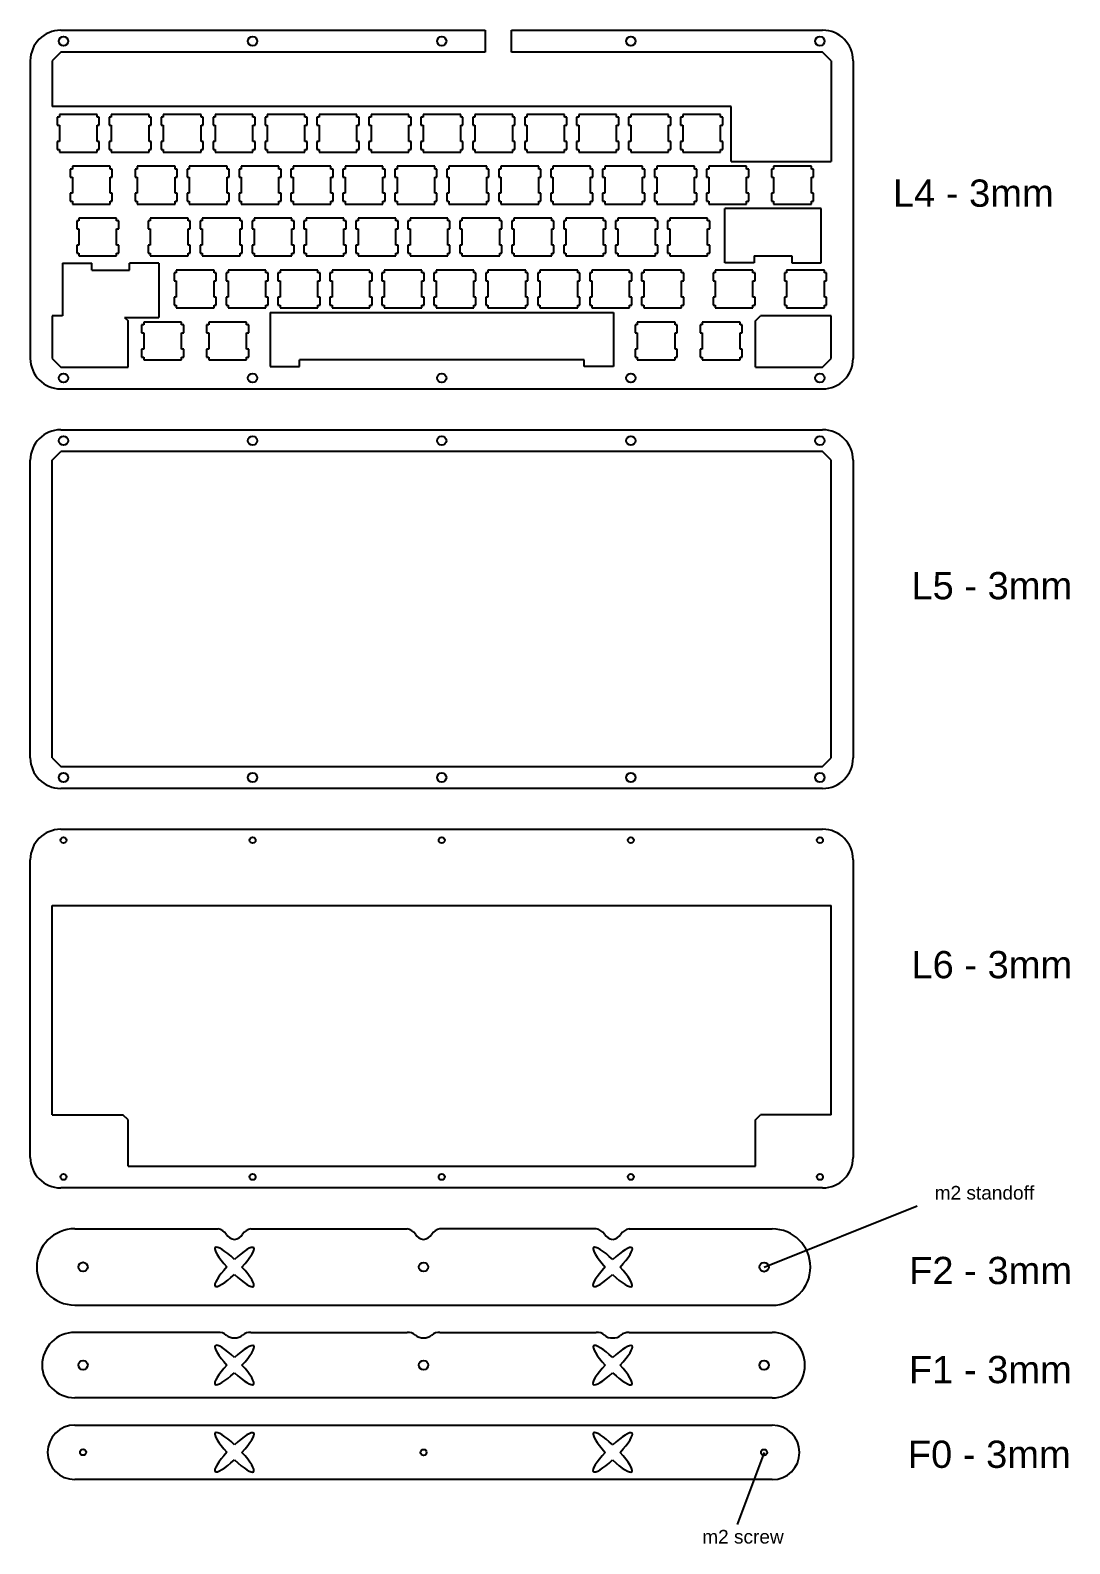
# Model space of a CAD drawing. Header units: millimetres. Extents: x -45 to 727, y -346 to 246.
# Drawn here: x 346 to 727, y -330 to 225 of the extents above; entities that cross this region are included whole.
import ezdxf

# ---------------------------------------------------------------- set-up
doc = ezdxf.new("R2010")
doc.units = ezdxf.units.MM
doc.header["$MEASUREMENT"] = 0

msp = doc.modelspace()

# ---------------------------------------------------------------- linework, layer by layer
at = {"linetype": 'Continuous'}
for p, q in [((357.03, 224.82), (512.68, 224.82)), ((512.68, 224.82), (512.68, 216.82)), ((522.29, 224.82), (636.43, 224.82)), ((522.29, 216.82), (522.29, 224.82)), ((357.03, 216.82), (353.85, 213.64)), ((512.68, 216.82), (357.03, 216.82)), ((636.43, 216.82), (522.29, 216.82)), ((639.6, 213.64), (636.43, 216.82)), ((345.85, 213.64), (345.85, 104.42)), ((639.6, 213.64), (639.6, 176.62)), ((647.6, 213.64), (647.6, 104.42)), ((602.92, 196.91), (353.85, 196.91)), ((602.92, 176.62), (602.92, 196.91)), ((602.92, 176.62), (639.6, 176.62)), ((635.94, 159.37), (600.54, 159.37)), ((600.54, 139.52), (600.54, 159.37)), ((635.94, 139.52), (635.94, 159.37)), ((357.66, 139.32), (357.66, 120.04)), ((357.66, 139.32), (368.43, 139.32)), ((368.43, 136.82), (368.43, 139.32)), ((393.05, 139.32), (382.28, 139.32)), ((382.28, 136.82), (382.28, 139.32)), ((393.05, 139.32), (393.05, 119.47)), ((611.32, 139.52), (600.54, 139.52)), ((611.32, 142.02), (611.32, 139.52)), ((625.17, 142.02), (625.17, 139.52)), ((625.17, 139.52), (635.94, 139.52)), ((368.43, 136.82), (382.28, 136.82)), ((357.66, 120.04), (353.85, 120.04)), ((380.43, 119.47), (381.7, 118.25)), ((380.43, 119.47), (393.05, 119.47)), ((381.7, 101.25), (381.7, 118.25)), ((391.38, 119.47), (391.38, 119.47)), ((433.85, 121.27), (433.85, 101.42)), ((433.85, 121.27), (559.75, 121.27)), ((559.75, 121.27), (559.75, 101.42)), ((611.75, 118.25), (613.6, 120.04)), ((611.75, 101.25), (611.75, 118.25)), ((639.6, 120.04), (613.6, 120.04)), ((353.85, 104.42), (357.03, 101.25)), ((433.85, 101.42), (444.63, 101.42)), ((444.63, 101.42), (444.63, 103.92)), ((548.97, 103.92), (444.63, 103.92)), ((548.97, 101.42), (548.97, 103.92)), ((559.75, 101.42), (548.97, 101.42)), ((636.43, 101.25), (639.6, 104.42)), ((357.03, 93.25), (636.43, 93.25)), ((357.03, 78.25), (636.43, 78.25)), ((345.85, -42.15), (345.85, 67.07)), ((353.85, 67.07), (357.03, 70.25)), ((353.85, -42.15), (353.85, 67.07)), ((636.43, 70.25), (357.03, 70.25)), ((639.6, 67.07), (636.43, 70.25)), ((639.6, -42.15), (639.6, 67.07)), ((647.6, 67.07), (647.6, -42.15)), ((353.85, -42.15), (357.03, -45.32)), ((636.43, -45.32), (639.6, -42.15)), ((357.03, -45.32), (636.43, -45.32)), ((636.43, -53.32), (357.03, -53.32)), ((357.03, -68.32), (636.43, -68.32)), ((345.85, -188.72), (345.85, -79.5)), ((647.6, -79.5), (647.6, -188.72)), ((353.85, -173.1), (353.85, -96.23)), ((353.85, -96.23), (639.6, -96.23)), ((639.6, -173.1), (639.6, -96.23)), ((353.85, -173.1), (379.85, -173.1)), ((381.7, -174.89), (379.85, -173.1)), ((381.7, -191.89), (381.7, -174.89)), ((611.75, -174.89), (613.6, -173.1)), ((611.75, -191.89), (611.75, -174.89)), ((639.6, -173.1), (613.6, -173.1)), ((381.7, -191.89), (611.75, -191.89)), ((636.43, -199.89), (357.03, -199.89)), ((614.95, -228.93), (671.08, -206.42)), ((362.2, -214.89), (414.72, -214.89)), ((426.73, -214.89), (484.07, -214.89)), ((553.42, -214.89), (496.07, -214.89)), ((565.42, -214.89), (617.95, -214.93)), ((362.2, -242.89), (617.95, -242.93)), ((414.72, -252.9), (362.2, -252.89)), ((426.73, -252.9), (484.07, -252.91)), ((496.07, -252.91), (553.42, -252.92)), ((565.42, -252.92), (617.95, -252.93)), ((617.95, -276.93), (362.2, -276.89)), ((362.2, -286.89), (617.95, -286.93)), ((614.95, -296.93), (605.09, -323.37)), ((617.95, -306.93), (362.2, -306.89))]:
    msp.add_line(p, q, dxfattribs=at)
for p, q in [((353.85, 213.64), (353.85, 196.91)), ((353.85, 120.04), (353.85, 104.42)), ((639.6, 104.42), (639.6, 120.04)), ((357.03, 101.25), (381.7, 101.25)), ((611.75, 101.25), (636.43, 101.25))]:
    msp.add_line(p, q)
at = {"color": 0}
for p, q in [((356.52, 192.97), (355.73, 192.97)), ((355.73, 192.97), (355.73, 190.02)), ((355.73, 190.02), (356.52, 190.02)), ((356.52, 193.97), (356.52, 192.97)), ((370.37, 193.97), (356.52, 193.97)), ((356.52, 190.02), (356.52, 184.07)), ((370.37, 192.97), (370.37, 193.97)), ((371.17, 192.97), (370.37, 192.97)), ((370.37, 184.07), (370.37, 190.02)), ((370.37, 190.02), (371.17, 190.02)), ((371.17, 190.02), (371.17, 192.97)), ((375.57, 192.97), (374.78, 192.97)), ((374.78, 192.97), (374.78, 190.02)), ((374.78, 190.02), (375.57, 190.02)), ((375.57, 193.97), (375.57, 192.97)), ((389.42, 193.97), (375.57, 193.97)), ((375.57, 190.02), (375.57, 184.07)), ((389.42, 192.97), (389.42, 193.97)), ((390.22, 192.97), (389.42, 192.97)), ((389.42, 184.07), (389.42, 190.02)), ((389.42, 190.02), (390.22, 190.02)), ((390.22, 190.02), (390.22, 192.97)), ((394.62, 192.97), (393.83, 192.97)), ((393.83, 192.97), (393.83, 190.02)), ((393.83, 190.02), (394.62, 190.02)), ((394.62, 193.97), (394.62, 192.97)), ((408.47, 193.97), (394.62, 193.97)), ((394.62, 190.02), (394.62, 184.07)), ((408.47, 192.97), (408.47, 193.97)), ((409.27, 192.97), (408.47, 192.97)), ((408.47, 184.07), (408.47, 190.02)), ((408.47, 190.02), (409.27, 190.02)), ((409.27, 190.02), (409.27, 192.97)), ((413.67, 192.97), (412.88, 192.97)), ((412.88, 192.97), (412.88, 190.02)), ((412.88, 190.02), (413.67, 190.02)), ((413.67, 193.97), (413.67, 192.97)), ((427.52, 193.97), (413.67, 193.97)), ((413.67, 190.02), (413.67, 184.07)), ((427.52, 192.97), (427.52, 193.97)), ((428.32, 192.97), (427.52, 192.97)), ((427.52, 184.07), (427.52, 190.02)), ((427.52, 190.02), (428.32, 190.02)), ((428.32, 190.02), (428.32, 192.97)), ((432.72, 192.97), (431.93, 192.97)), ((431.93, 192.97), (431.93, 190.02)), ((431.93, 190.02), (432.72, 190.02)), ((432.72, 193.97), (432.72, 192.97)), ((446.57, 193.97), (432.72, 193.97)), ((432.72, 190.02), (432.72, 184.07)), ((446.57, 192.97), (446.57, 193.97)), ((447.37, 192.97), (446.57, 192.97)), ((446.57, 184.07), (446.57, 190.02)), ((446.57, 190.02), (447.37, 190.02)), ((447.37, 190.02), (447.37, 192.97)), ((451.77, 192.97), (450.97, 192.97)), ((450.97, 192.97), (450.97, 190.02)), ((450.97, 190.02), (451.77, 190.02)), ((451.77, 193.97), (451.77, 192.97)), ((465.62, 193.97), (451.77, 193.97)), ((451.77, 190.02), (451.77, 184.07)), ((465.62, 192.97), (465.62, 193.97)), ((466.42, 192.97), (465.62, 192.97)), ((465.62, 184.07), (465.62, 190.02)), ((465.62, 190.02), (466.42, 190.02)), ((466.42, 190.02), (466.42, 192.97)), ((470.82, 192.97), (470.02, 192.97)), ((470.02, 192.97), (470.02, 190.02)), ((470.02, 190.02), (470.82, 190.02)), ((470.82, 193.97), (470.82, 192.97)), ((484.67, 193.97), (470.82, 193.97)), ((470.82, 190.02), (470.82, 184.07)), ((484.67, 192.97), (484.67, 193.97)), ((485.47, 192.97), (484.67, 192.97)), ((484.67, 184.07), (484.67, 190.02)), ((484.67, 190.02), (485.47, 190.02)), ((485.47, 190.02), (485.47, 192.97)), ((489.87, 192.97), (489.07, 192.97)), ((489.07, 192.97), (489.07, 190.02)), ((489.07, 190.02), (489.87, 190.02)), ((489.87, 193.97), (489.87, 192.97)), ((503.72, 193.97), (489.87, 193.97)), ((489.87, 190.02), (489.87, 184.07)), ((503.72, 192.97), (503.72, 193.97)), ((504.52, 192.97), (503.72, 192.97)), ((503.72, 184.07), (503.72, 190.02)), ((503.72, 190.02), (504.52, 190.02)), ((504.52, 190.02), (504.52, 192.97)), ((508.92, 192.97), (508.12, 192.97)), ((508.12, 192.97), (508.12, 190.02)), ((508.12, 190.02), (508.92, 190.02)), ((508.92, 193.97), (508.92, 192.97)), ((522.77, 193.97), (508.92, 193.97)), ((508.92, 190.02), (508.92, 184.07)), ((522.77, 192.97), (522.77, 193.97)), ((523.57, 192.97), (522.77, 192.97)), ((522.77, 184.07), (522.77, 190.02)), ((522.77, 190.02), (523.57, 190.02)), ((523.57, 190.02), (523.57, 192.97)), ((527.97, 192.97), (527.17, 192.97)), ((527.17, 192.97), (527.17, 190.02)), ((527.17, 190.02), (527.97, 190.02)), ((527.97, 193.97), (527.97, 192.97)), ((541.82, 193.97), (527.97, 193.97)), ((527.97, 190.02), (527.97, 184.07)), ((541.82, 192.97), (541.82, 193.97)), ((542.62, 192.97), (541.82, 192.97)), ((541.82, 184.07), (541.82, 190.02)), ((541.82, 190.02), (542.62, 190.02)), ((542.62, 190.02), (542.62, 192.97)), ((547.02, 192.97), (546.22, 192.97)), ((546.22, 192.97), (546.22, 190.02)), ((546.22, 190.02), (547.02, 190.02)), ((547.02, 193.97), (547.02, 192.97)), ((560.87, 193.97), (547.02, 193.97)), ((547.02, 190.02), (547.02, 184.07)), ((560.87, 192.97), (560.87, 193.97)), ((561.67, 192.97), (560.87, 192.97)), ((560.87, 184.07), (560.87, 190.02)), ((560.87, 190.02), (561.67, 190.02)), ((561.67, 190.02), (561.67, 192.97)), ((566.07, 192.97), (565.27, 192.97)), ((565.27, 192.97), (565.27, 190.02)), ((565.27, 190.02), (566.07, 190.02)), ((566.07, 193.97), (566.07, 192.97)), ((579.92, 193.97), (566.07, 193.97)), ((566.07, 190.02), (566.07, 184.07)), ((579.92, 192.97), (579.92, 193.97)), ((580.72, 192.97), (579.92, 192.97)), ((579.92, 184.07), (579.92, 190.02)), ((579.92, 190.02), (580.72, 190.02)), ((580.72, 190.02), (580.72, 192.97)), ((585.12, 192.97), (584.32, 192.97)), ((584.32, 192.97), (584.32, 190.02)), ((584.32, 190.02), (585.12, 190.02)), ((585.12, 193.97), (585.12, 192.97)), ((598.97, 193.97), (585.12, 193.97)), ((585.12, 190.02), (585.12, 184.07)), ((598.97, 192.97), (598.97, 193.97)), ((599.77, 192.97), (598.97, 192.97)), ((598.97, 184.07), (598.97, 190.02)), ((598.97, 190.02), (599.77, 190.02)), ((599.77, 190.02), (599.77, 192.97)), ((356.52, 184.07), (355.73, 184.07)), ((355.73, 184.07), (355.73, 181.12)), ((371.17, 184.07), (370.37, 184.07)), ((371.17, 181.12), (371.17, 184.07)), ((375.57, 184.07), (374.78, 184.07)), ((374.78, 184.07), (374.78, 181.12)), ((390.22, 184.07), (389.42, 184.07)), ((390.22, 181.12), (390.22, 184.07)), ((394.62, 184.07), (393.83, 184.07)), ((393.83, 184.07), (393.83, 181.12)), ((409.27, 184.07), (408.47, 184.07)), ((409.27, 181.12), (409.27, 184.07)), ((413.67, 184.07), (412.88, 184.07)), ((412.88, 184.07), (412.88, 181.12)), ((428.32, 184.07), (427.52, 184.07)), ((428.32, 181.12), (428.32, 184.07)), ((432.72, 184.07), (431.93, 184.07)), ((431.93, 184.07), (431.93, 181.12)), ((447.37, 184.07), (446.57, 184.07)), ((447.37, 181.12), (447.37, 184.07)), ((451.77, 184.07), (450.97, 184.07)), ((450.97, 184.07), (450.97, 181.12)), ((466.42, 184.07), (465.62, 184.07)), ((466.42, 181.12), (466.42, 184.07)), ((470.82, 184.07), (470.02, 184.07)), ((470.02, 184.07), (470.02, 181.12)), ((485.47, 184.07), (484.67, 184.07)), ((485.47, 181.12), (485.47, 184.07)), ((489.87, 184.07), (489.07, 184.07)), ((489.07, 184.07), (489.07, 181.12)), ((504.52, 184.07), (503.72, 184.07)), ((504.52, 181.12), (504.52, 184.07)), ((508.92, 184.07), (508.12, 184.07)), ((508.12, 184.07), (508.12, 181.12)), ((523.57, 184.07), (522.77, 184.07)), ((523.57, 181.12), (523.57, 184.07)), ((527.97, 184.07), (527.17, 184.07)), ((527.17, 184.07), (527.17, 181.12)), ((542.62, 184.07), (541.82, 184.07)), ((542.62, 181.12), (542.62, 184.07)), ((547.02, 184.07), (546.22, 184.07)), ((546.22, 184.07), (546.22, 181.12)), ((561.67, 184.07), (560.87, 184.07)), ((561.67, 181.12), (561.67, 184.07)), ((566.07, 184.07), (565.27, 184.07)), ((565.27, 184.07), (565.27, 181.12)), ((580.72, 184.07), (579.92, 184.07)), ((580.72, 181.12), (580.72, 184.07)), ((585.12, 184.07), (584.32, 184.07)), ((584.32, 184.07), (584.32, 181.12)), ((599.77, 184.07), (598.97, 184.07)), ((599.77, 181.12), (599.77, 184.07)), ((355.73, 181.12), (356.52, 181.12)), ((356.52, 181.12), (356.52, 180.12)), ((356.52, 180.12), (370.37, 180.12)), ((370.37, 180.12), (370.37, 181.12)), ((370.37, 181.12), (371.17, 181.12)), ((374.78, 181.12), (375.57, 181.12)), ((375.57, 181.12), (375.57, 180.12)), ((375.57, 180.12), (389.42, 180.12)), ((389.42, 180.12), (389.42, 181.12)), ((389.42, 181.12), (390.22, 181.12)), ((393.83, 181.12), (394.62, 181.12)), ((394.62, 181.12), (394.62, 180.12)), ((394.62, 180.12), (408.47, 180.12)), ((408.47, 180.12), (408.47, 181.12)), ((408.47, 181.12), (409.27, 181.12)), ((412.88, 181.12), (413.67, 181.12)), ((413.67, 181.12), (413.67, 180.12)), ((413.67, 180.12), (427.52, 180.12)), ((427.52, 180.12), (427.52, 181.12)), ((427.52, 181.12), (428.32, 181.12)), ((431.93, 181.12), (432.72, 181.12)), ((432.72, 181.12), (432.72, 180.12)), ((432.72, 180.12), (446.57, 180.12)), ((446.57, 180.12), (446.57, 181.12)), ((446.57, 181.12), (447.37, 181.12)), ((450.97, 181.12), (451.77, 181.12)), ((451.77, 181.12), (451.77, 180.12)), ((451.77, 180.12), (465.62, 180.12)), ((465.62, 180.12), (465.62, 181.12)), ((465.62, 181.12), (466.42, 181.12)), ((470.02, 181.12), (470.82, 181.12)), ((470.82, 181.12), (470.82, 180.12)), ((470.82, 180.12), (484.67, 180.12)), ((484.67, 180.12), (484.67, 181.12)), ((484.67, 181.12), (485.47, 181.12)), ((489.07, 181.12), (489.87, 181.12)), ((489.87, 181.12), (489.87, 180.12)), ((489.87, 180.12), (503.72, 180.12)), ((503.72, 180.12), (503.72, 181.12)), ((503.72, 181.12), (504.52, 181.12)), ((508.12, 181.12), (508.92, 181.12)), ((508.92, 181.12), (508.92, 180.12)), ((508.92, 180.12), (522.77, 180.12)), ((522.77, 180.12), (522.77, 181.12)), ((522.77, 181.12), (523.57, 181.12)), ((527.17, 181.12), (527.97, 181.12)), ((527.97, 181.12), (527.97, 180.12)), ((527.97, 180.12), (541.82, 180.12)), ((541.82, 180.12), (541.82, 181.12)), ((541.82, 181.12), (542.62, 181.12)), ((546.22, 181.12), (547.02, 181.12)), ((547.02, 181.12), (547.02, 180.12)), ((547.02, 180.12), (560.87, 180.12)), ((560.87, 180.12), (560.87, 181.12)), ((560.87, 181.12), (561.67, 181.12)), ((565.27, 181.12), (566.07, 181.12)), ((566.07, 181.12), (566.07, 180.12)), ((566.07, 180.12), (579.92, 180.12)), ((579.92, 180.12), (579.92, 181.12)), ((579.92, 181.12), (580.72, 181.12)), ((584.32, 181.12), (585.12, 181.12)), ((585.12, 181.12), (585.12, 180.12)), ((585.12, 180.12), (598.97, 180.12)), ((598.97, 180.12), (598.97, 181.12)), ((598.97, 181.12), (599.77, 181.12)), ((361.29, 173.92), (360.49, 173.92)), ((360.49, 173.92), (360.49, 170.97)), ((361.29, 174.92), (361.29, 173.92)), ((375.14, 174.92), (361.29, 174.92)), ((375.14, 173.92), (375.14, 174.92)), ((375.94, 173.92), (375.14, 173.92)), ((375.94, 170.97), (375.94, 173.92)), ((385.1, 173.92), (384.3, 173.92)), ((384.3, 173.92), (384.3, 170.97)), ((385.1, 174.92), (385.1, 173.92)), ((398.95, 174.92), (385.1, 174.92)), ((398.95, 173.92), (398.95, 174.92)), ((399.75, 173.92), (398.95, 173.92)), ((399.75, 170.97), (399.75, 173.92)), ((404.15, 173.92), (403.35, 173.92)), ((403.35, 173.92), (403.35, 170.97)), ((404.15, 174.92), (404.15, 173.92)), ((418, 174.92), (404.15, 174.92)), ((418, 173.92), (418, 174.92)), ((418.8, 173.92), (418, 173.92)), ((418.8, 170.97), (418.8, 173.92)), ((423.2, 173.92), (422.4, 173.92)), ((422.4, 173.92), (422.4, 170.97)), ((423.2, 174.92), (423.2, 173.92)), ((437.05, 174.92), (423.2, 174.92)), ((437.05, 173.92), (437.05, 174.92)), ((437.85, 173.92), (437.05, 173.92)), ((437.85, 170.97), (437.85, 173.92)), ((442.25, 173.92), (441.45, 173.92)), ((441.45, 173.92), (441.45, 170.97)), ((442.25, 174.92), (442.25, 173.92)), ((456.1, 174.92), (442.25, 174.92)), ((456.1, 173.92), (456.1, 174.92)), ((456.9, 173.92), (456.1, 173.92)), ((456.9, 170.97), (456.9, 173.92)), ((461.3, 173.92), (460.5, 173.92)), ((460.5, 173.92), (460.5, 170.97)), ((461.3, 174.92), (461.3, 173.92)), ((475.15, 174.92), (461.3, 174.92)), ((475.15, 173.92), (475.15, 174.92)), ((475.95, 173.92), (475.15, 173.92)), ((475.95, 170.97), (475.95, 173.92)), ((480.35, 173.92), (479.55, 173.92)), ((479.55, 173.92), (479.55, 170.97)), ((480.35, 174.92), (480.35, 173.92)), ((494.2, 174.92), (480.35, 174.92)), ((494.2, 173.92), (494.2, 174.92)), ((495, 173.92), (494.2, 173.92)), ((495, 170.97), (495, 173.92)), ((499.4, 173.92), (498.6, 173.92)), ((498.6, 173.92), (498.6, 170.97)), ((499.4, 174.92), (499.4, 173.92)), ((513.25, 174.92), (499.4, 174.92)), ((513.25, 173.92), (513.25, 174.92)), ((514.05, 173.92), (513.25, 173.92)), ((514.05, 170.97), (514.05, 173.92)), ((518.45, 173.92), (517.65, 173.92)), ((517.65, 173.92), (517.65, 170.97)), ((518.45, 174.92), (518.45, 173.92)), ((532.3, 174.92), (518.45, 174.92)), ((532.3, 173.92), (532.3, 174.92)), ((533.1, 173.92), (532.3, 173.92)), ((533.1, 170.97), (533.1, 173.92)), ((537.5, 173.92), (536.7, 173.92)), ((536.7, 173.92), (536.7, 170.97)), ((537.5, 174.92), (537.5, 173.92)), ((551.35, 174.92), (537.5, 174.92)), ((551.35, 173.92), (551.35, 174.92)), ((552.15, 173.92), (551.35, 173.92)), ((552.15, 170.97), (552.15, 173.92)), ((556.55, 173.92), (555.75, 173.92)), ((555.75, 173.92), (555.75, 170.97)), ((556.55, 174.92), (556.55, 173.92)), ((570.4, 174.92), (556.55, 174.92)), ((570.4, 173.92), (570.4, 174.92)), ((571.2, 173.92), (570.4, 173.92)), ((571.2, 170.97), (571.2, 173.92)), ((575.6, 173.92), (574.8, 173.92)), ((574.8, 173.92), (574.8, 170.97)), ((575.6, 174.92), (575.6, 173.92)), ((589.45, 174.92), (575.6, 174.92)), ((589.45, 173.92), (589.45, 174.92)), ((590.25, 173.92), (589.45, 173.92)), ((590.25, 170.97), (590.25, 173.92)), ((594.65, 173.92), (593.85, 173.92)), ((593.85, 173.92), (593.85, 170.97)), ((594.65, 174.92), (594.65, 173.92)), ((608.5, 174.92), (594.65, 174.92)), ((608.5, 173.92), (608.5, 174.92)), ((609.3, 173.92), (608.5, 173.92)), ((609.3, 170.97), (609.3, 173.92)), ((618.46, 173.92), (617.66, 173.92)), ((617.66, 173.92), (617.66, 170.97)), ((618.46, 174.92), (618.46, 173.92)), ((632.31, 174.92), (618.46, 174.92)), ((632.31, 173.92), (632.31, 174.92)), ((633.11, 173.92), (632.31, 173.92)), ((633.11, 170.97), (633.11, 173.92)), ((360.49, 170.97), (361.29, 170.97)), ((361.29, 170.97), (361.29, 165.02)), ((375.14, 165.02), (375.14, 170.97)), ((375.14, 170.97), (375.94, 170.97)), ((384.3, 170.97), (385.1, 170.97)), ((385.1, 170.97), (385.1, 165.02)), ((398.95, 165.02), (398.95, 170.97)), ((398.95, 170.97), (399.75, 170.97)), ((403.35, 170.97), (404.15, 170.97)), ((404.15, 170.97), (404.15, 165.02)), ((418, 165.02), (418, 170.97)), ((418, 170.97), (418.8, 170.97)), ((422.4, 170.97), (423.2, 170.97)), ((423.2, 170.97), (423.2, 165.02)), ((437.05, 165.02), (437.05, 170.97)), ((437.05, 170.97), (437.85, 170.97)), ((441.45, 170.97), (442.25, 170.97)), ((442.25, 170.97), (442.25, 165.02)), ((456.1, 165.02), (456.1, 170.97)), ((456.1, 170.97), (456.9, 170.97)), ((460.5, 170.97), (461.3, 170.97)), ((461.3, 170.97), (461.3, 165.02)), ((475.15, 165.02), (475.15, 170.97)), ((475.15, 170.97), (475.95, 170.97)), ((479.55, 170.97), (480.35, 170.97)), ((480.35, 170.97), (480.35, 165.02)), ((494.2, 165.02), (494.2, 170.97)), ((494.2, 170.97), (495, 170.97)), ((498.6, 170.97), (499.4, 170.97)), ((499.4, 170.97), (499.4, 165.02)), ((513.25, 165.02), (513.25, 170.97)), ((513.25, 170.97), (514.05, 170.97)), ((517.65, 170.97), (518.45, 170.97)), ((518.45, 170.97), (518.45, 165.02)), ((532.3, 165.02), (532.3, 170.97)), ((532.3, 170.97), (533.1, 170.97)), ((536.7, 170.97), (537.5, 170.97)), ((537.5, 170.97), (537.5, 165.02)), ((551.35, 165.02), (551.35, 170.97)), ((551.35, 170.97), (552.15, 170.97)), ((555.75, 170.97), (556.55, 170.97)), ((556.55, 170.97), (556.55, 165.02)), ((570.4, 165.02), (570.4, 170.97)), ((570.4, 170.97), (571.2, 170.97)), ((574.8, 170.97), (575.6, 170.97)), ((575.6, 170.97), (575.6, 165.02)), ((589.45, 165.02), (589.45, 170.97)), ((589.45, 170.97), (590.25, 170.97)), ((593.85, 170.97), (594.65, 170.97)), ((594.65, 170.97), (594.65, 165.02)), ((608.5, 165.02), (608.5, 170.97)), ((608.5, 170.97), (609.3, 170.97)), ((617.66, 170.97), (618.46, 170.97)), ((618.46, 170.97), (618.46, 165.02)), ((632.31, 165.02), (632.31, 170.97)), ((632.31, 170.97), (633.11, 170.97)), ((361.29, 165.02), (360.49, 165.02)), ((360.49, 165.02), (360.49, 162.07)), ((360.49, 162.07), (361.29, 162.07)), ((361.29, 162.07), (361.29, 161.07)), ((361.29, 161.07), (375.14, 161.07)), ((375.94, 165.02), (375.14, 165.02)), ((375.14, 161.07), (375.14, 162.07)), ((375.14, 162.07), (375.94, 162.07)), ((375.94, 162.07), (375.94, 165.02)), ((385.1, 165.02), (384.3, 165.02)), ((384.3, 165.02), (384.3, 162.07)), ((384.3, 162.07), (385.1, 162.07)), ((385.1, 162.07), (385.1, 161.07)), ((385.1, 161.07), (398.95, 161.07)), ((399.75, 165.02), (398.95, 165.02)), ((398.95, 161.07), (398.95, 162.07)), ((398.95, 162.07), (399.75, 162.07)), ((399.75, 162.07), (399.75, 165.02)), ((404.15, 165.02), (403.35, 165.02)), ((403.35, 165.02), (403.35, 162.07)), ((403.35, 162.07), (404.15, 162.07)), ((404.15, 162.07), (404.15, 161.07)), ((404.15, 161.07), (418, 161.07)), ((418.8, 165.02), (418, 165.02)), ((418, 161.07), (418, 162.07)), ((418, 162.07), (418.8, 162.07)), ((418.8, 162.07), (418.8, 165.02)), ((423.2, 165.02), (422.4, 165.02)), ((422.4, 165.02), (422.4, 162.07)), ((422.4, 162.07), (423.2, 162.07)), ((423.2, 162.07), (423.2, 161.07)), ((423.2, 161.07), (437.05, 161.07)), ((437.85, 165.02), (437.05, 165.02)), ((437.05, 161.07), (437.05, 162.07)), ((437.05, 162.07), (437.85, 162.07)), ((437.85, 162.07), (437.85, 165.02)), ((442.25, 165.02), (441.45, 165.02)), ((441.45, 165.02), (441.45, 162.07)), ((441.45, 162.07), (442.25, 162.07)), ((442.25, 162.07), (442.25, 161.07)), ((442.25, 161.07), (456.1, 161.07)), ((456.9, 165.02), (456.1, 165.02)), ((456.1, 161.07), (456.1, 162.07)), ((456.1, 162.07), (456.9, 162.07)), ((456.9, 162.07), (456.9, 165.02)), ((461.3, 165.02), (460.5, 165.02)), ((460.5, 165.02), (460.5, 162.07)), ((460.5, 162.07), (461.3, 162.07)), ((461.3, 162.07), (461.3, 161.07)), ((461.3, 161.07), (475.15, 161.07)), ((475.95, 165.02), (475.15, 165.02)), ((475.15, 161.07), (475.15, 162.07)), ((475.15, 162.07), (475.95, 162.07)), ((475.95, 162.07), (475.95, 165.02)), ((480.35, 165.02), (479.55, 165.02)), ((479.55, 165.02), (479.55, 162.07)), ((479.55, 162.07), (480.35, 162.07)), ((480.35, 162.07), (480.35, 161.07)), ((480.35, 161.07), (494.2, 161.07)), ((495, 165.02), (494.2, 165.02)), ((494.2, 161.07), (494.2, 162.07)), ((494.2, 162.07), (495, 162.07)), ((495, 162.07), (495, 165.02)), ((499.4, 165.02), (498.6, 165.02)), ((498.6, 165.02), (498.6, 162.07)), ((498.6, 162.07), (499.4, 162.07)), ((499.4, 162.07), (499.4, 161.07)), ((499.4, 161.07), (513.25, 161.07)), ((514.05, 165.02), (513.25, 165.02)), ((513.25, 161.07), (513.25, 162.07)), ((513.25, 162.07), (514.05, 162.07)), ((514.05, 162.07), (514.05, 165.02)), ((518.45, 165.02), (517.65, 165.02)), ((517.65, 165.02), (517.65, 162.07)), ((517.65, 162.07), (518.45, 162.07)), ((518.45, 162.07), (518.45, 161.07)), ((518.45, 161.07), (532.3, 161.07)), ((533.1, 165.02), (532.3, 165.02)), ((532.3, 161.07), (532.3, 162.07)), ((532.3, 162.07), (533.1, 162.07)), ((533.1, 162.07), (533.1, 165.02)), ((537.5, 165.02), (536.7, 165.02)), ((536.7, 165.02), (536.7, 162.07)), ((536.7, 162.07), (537.5, 162.07)), ((537.5, 162.07), (537.5, 161.07)), ((537.5, 161.07), (551.35, 161.07)), ((552.15, 165.02), (551.35, 165.02)), ((551.35, 161.07), (551.35, 162.07)), ((551.35, 162.07), (552.15, 162.07)), ((552.15, 162.07), (552.15, 165.02)), ((556.55, 165.02), (555.75, 165.02)), ((555.75, 165.02), (555.75, 162.07)), ((555.75, 162.07), (556.55, 162.07)), ((556.55, 162.07), (556.55, 161.07)), ((556.55, 161.07), (570.4, 161.07)), ((571.2, 165.02), (570.4, 165.02)), ((570.4, 161.07), (570.4, 162.07)), ((570.4, 162.07), (571.2, 162.07)), ((571.2, 162.07), (571.2, 165.02)), ((575.6, 165.02), (574.8, 165.02)), ((574.8, 165.02), (574.8, 162.07)), ((574.8, 162.07), (575.6, 162.07)), ((575.6, 162.07), (575.6, 161.07)), ((575.6, 161.07), (589.45, 161.07)), ((590.25, 165.02), (589.45, 165.02)), ((589.45, 161.07), (589.45, 162.07)), ((589.45, 162.07), (590.25, 162.07)), ((590.25, 162.07), (590.25, 165.02)), ((594.65, 165.02), (593.85, 165.02)), ((593.85, 165.02), (593.85, 162.07)), ((593.85, 162.07), (594.65, 162.07)), ((594.65, 162.07), (594.65, 161.07)), ((594.65, 161.07), (608.5, 161.07)), ((609.3, 165.02), (608.5, 165.02)), ((608.5, 161.07), (608.5, 162.07)), ((608.5, 162.07), (609.3, 162.07)), ((609.3, 162.07), (609.3, 165.02)), ((618.46, 165.02), (617.66, 165.02)), ((617.66, 165.02), (617.66, 162.07)), ((617.66, 162.07), (618.46, 162.07)), ((618.46, 162.07), (618.46, 161.07)), ((618.46, 161.07), (632.31, 161.07)), ((633.11, 165.02), (632.31, 165.02)), ((632.31, 161.07), (632.31, 162.07)), ((632.31, 162.07), (633.11, 162.07)), ((633.11, 162.07), (633.11, 165.02)), ((363.67, 155.87), (363.67, 154.87)), ((377.52, 155.87), (363.67, 155.87)), ((377.52, 154.87), (377.52, 155.87)), ((389.86, 155.87), (389.86, 154.87)), ((403.71, 155.87), (389.86, 155.87)), ((403.71, 154.87), (403.71, 155.87)), ((408.91, 155.87), (408.91, 154.87)), ((422.76, 155.87), (408.91, 155.87)), ((422.76, 154.87), (422.76, 155.87)), ((427.96, 155.87), (427.96, 154.87)), ((441.81, 155.87), (427.96, 155.87)), ((441.81, 154.87), (441.81, 155.87)), ((447.01, 155.87), (447.01, 154.87)), ((460.86, 155.87), (447.01, 155.87)), ((460.86, 154.87), (460.86, 155.87)), ((466.06, 155.87), (466.06, 154.87)), ((479.91, 155.87), (466.06, 155.87)), ((479.91, 154.87), (479.91, 155.87)), ((485.11, 155.87), (485.11, 154.87)), ((498.96, 155.87), (485.11, 155.87)), ((498.96, 154.87), (498.96, 155.87)), ((504.16, 155.87), (504.16, 154.87)), ((518.01, 155.87), (504.16, 155.87)), ((518.01, 154.87), (518.01, 155.87)), ((523.21, 155.87), (523.21, 154.87)), ((537.06, 155.87), (523.21, 155.87)), ((537.06, 154.87), (537.06, 155.87)), ((542.26, 155.87), (542.26, 154.87)), ((556.11, 155.87), (542.26, 155.87)), ((556.11, 154.87), (556.11, 155.87)), ((561.31, 155.87), (561.31, 154.87)), ((575.16, 155.87), (561.31, 155.87)), ((575.16, 154.87), (575.16, 155.87)), ((580.36, 155.87), (580.36, 154.87)), ((594.21, 155.87), (580.36, 155.87)), ((594.21, 154.87), (594.21, 155.87)), ((363.67, 154.87), (362.87, 154.87)), ((362.87, 154.87), (362.87, 151.92)), ((362.87, 151.92), (363.67, 151.92)), ((363.67, 151.92), (363.67, 145.97)), ((378.32, 154.87), (377.52, 154.87)), ((377.52, 145.97), (377.52, 151.92)), ((377.52, 151.92), (378.32, 151.92)), ((378.32, 151.92), (378.32, 154.87)), ((389.86, 154.87), (389.06, 154.87)), ((389.06, 154.87), (389.06, 151.92)), ((389.06, 151.92), (389.86, 151.92)), ((389.86, 151.92), (389.86, 145.97)), ((404.51, 154.87), (403.71, 154.87)), ((403.71, 145.97), (403.71, 151.92)), ((403.71, 151.92), (404.51, 151.92)), ((404.51, 151.92), (404.51, 154.87)), ((408.91, 154.87), (408.11, 154.87)), ((408.11, 154.87), (408.11, 151.92)), ((408.11, 151.92), (408.91, 151.92)), ((408.91, 151.92), (408.91, 145.97)), ((423.56, 154.87), (422.76, 154.87)), ((422.76, 145.97), (422.76, 151.92)), ((422.76, 151.92), (423.56, 151.92)), ((423.56, 151.92), (423.56, 154.87)), ((427.96, 154.87), (427.16, 154.87)), ((427.16, 154.87), (427.16, 151.92)), ((427.16, 151.92), (427.96, 151.92)), ((427.96, 151.92), (427.96, 145.97)), ((442.61, 154.87), (441.81, 154.87)), ((441.81, 145.97), (441.81, 151.92)), ((441.81, 151.92), (442.61, 151.92)), ((442.61, 151.92), (442.61, 154.87)), ((447.01, 154.87), (446.21, 154.87)), ((446.21, 154.87), (446.21, 151.92)), ((446.21, 151.92), (447.01, 151.92)), ((447.01, 151.92), (447.01, 145.97)), ((461.66, 154.87), (460.86, 154.87)), ((460.86, 145.97), (460.86, 151.92)), ((460.86, 151.92), (461.66, 151.92)), ((461.66, 151.92), (461.66, 154.87)), ((466.06, 154.87), (465.26, 154.87)), ((465.26, 154.87), (465.26, 151.92)), ((465.26, 151.92), (466.06, 151.92)), ((466.06, 151.92), (466.06, 145.97)), ((480.71, 154.87), (479.91, 154.87)), ((479.91, 145.97), (479.91, 151.92)), ((479.91, 151.92), (480.71, 151.92)), ((480.71, 151.92), (480.71, 154.87)), ((485.11, 154.87), (484.31, 154.87)), ((484.31, 154.87), (484.31, 151.92)), ((484.31, 151.92), (485.11, 151.92)), ((485.11, 151.92), (485.11, 145.97)), ((499.76, 154.87), (498.96, 154.87)), ((498.96, 145.97), (498.96, 151.92)), ((498.96, 151.92), (499.76, 151.92)), ((499.76, 151.92), (499.76, 154.87)), ((504.16, 154.87), (503.36, 154.87)), ((503.36, 154.87), (503.36, 151.92)), ((503.36, 151.92), (504.16, 151.92)), ((504.16, 151.92), (504.16, 145.97)), ((518.81, 154.87), (518.01, 154.87)), ((518.01, 145.97), (518.01, 151.92)), ((518.01, 151.92), (518.81, 151.92)), ((518.81, 151.92), (518.81, 154.87)), ((523.21, 154.87), (522.41, 154.87)), ((522.41, 154.87), (522.41, 151.92)), ((522.41, 151.92), (523.21, 151.92)), ((523.21, 151.92), (523.21, 145.97)), ((537.86, 154.87), (537.06, 154.87)), ((537.06, 145.97), (537.06, 151.92)), ((537.06, 151.92), (537.86, 151.92)), ((537.86, 151.92), (537.86, 154.87)), ((542.26, 154.87), (541.46, 154.87)), ((541.46, 154.87), (541.46, 151.92)), ((541.46, 151.92), (542.26, 151.92)), ((542.26, 151.92), (542.26, 145.97)), ((556.91, 154.87), (556.11, 154.87)), ((556.11, 145.97), (556.11, 151.92)), ((556.11, 151.92), (556.91, 151.92)), ((556.91, 151.92), (556.91, 154.87)), ((561.31, 154.87), (560.51, 154.87)), ((560.51, 154.87), (560.51, 151.92)), ((560.51, 151.92), (561.31, 151.92)), ((561.31, 151.92), (561.31, 145.97)), ((575.96, 154.87), (575.16, 154.87)), ((575.16, 145.97), (575.16, 151.92)), ((575.16, 151.92), (575.96, 151.92)), ((575.96, 151.92), (575.96, 154.87)), ((580.36, 154.87), (579.56, 154.87)), ((579.56, 154.87), (579.56, 151.92)), ((579.56, 151.92), (580.36, 151.92)), ((580.36, 151.92), (580.36, 145.97)), ((595.01, 154.87), (594.21, 154.87)), ((594.21, 145.97), (594.21, 151.92)), ((594.21, 151.92), (595.01, 151.92)), ((595.01, 151.92), (595.01, 154.87)), ((363.67, 145.97), (362.87, 145.97)), ((362.87, 145.97), (362.87, 143.02)), ((378.32, 145.97), (377.52, 145.97)), ((378.32, 143.02), (378.32, 145.97)), ((389.86, 145.97), (389.06, 145.97)), ((389.06, 145.97), (389.06, 143.02)), ((404.51, 145.97), (403.71, 145.97)), ((404.51, 143.02), (404.51, 145.97)), ((408.91, 145.97), (408.11, 145.97)), ((408.11, 145.97), (408.11, 143.02)), ((423.56, 145.97), (422.76, 145.97)), ((423.56, 143.02), (423.56, 145.97)), ((427.96, 145.97), (427.16, 145.97)), ((427.16, 145.97), (427.16, 143.02)), ((442.61, 145.97), (441.81, 145.97)), ((442.61, 143.02), (442.61, 145.97)), ((447.01, 145.97), (446.21, 145.97)), ((446.21, 145.97), (446.21, 143.02)), ((461.66, 145.97), (460.86, 145.97)), ((461.66, 143.02), (461.66, 145.97)), ((466.06, 145.97), (465.26, 145.97)), ((465.26, 145.97), (465.26, 143.02)), ((480.71, 145.97), (479.91, 145.97)), ((480.71, 143.02), (480.71, 145.97)), ((485.11, 145.97), (484.31, 145.97)), ((484.31, 145.97), (484.31, 143.02)), ((499.76, 145.97), (498.96, 145.97)), ((499.76, 143.02), (499.76, 145.97)), ((504.16, 145.97), (503.36, 145.97)), ((503.36, 145.97), (503.36, 143.02)), ((518.81, 145.97), (518.01, 145.97)), ((518.81, 143.02), (518.81, 145.97)), ((523.21, 145.97), (522.41, 145.97)), ((522.41, 145.97), (522.41, 143.02)), ((537.86, 145.97), (537.06, 145.97)), ((537.86, 143.02), (537.86, 145.97)), ((542.26, 145.97), (541.46, 145.97)), ((541.46, 145.97), (541.46, 143.02)), ((556.91, 145.97), (556.11, 145.97)), ((556.91, 143.02), (556.91, 145.97)), ((561.31, 145.97), (560.51, 145.97)), ((560.51, 145.97), (560.51, 143.02)), ((575.96, 145.97), (575.16, 145.97)), ((575.96, 143.02), (575.96, 145.97)), ((580.36, 145.97), (579.56, 145.97)), ((579.56, 145.97), (579.56, 143.02)), ((595.01, 145.97), (594.21, 145.97)), ((595.01, 143.02), (595.01, 145.97)), ((362.87, 143.02), (363.67, 143.02)), ((363.67, 143.02), (363.67, 142.02)), ((363.67, 142.02), (377.52, 142.02)), ((377.52, 142.02), (377.52, 143.02)), ((377.52, 143.02), (378.32, 143.02)), ((389.06, 143.02), (389.86, 143.02)), ((389.86, 143.02), (389.86, 142.02)), ((389.86, 142.02), (403.71, 142.02)), ((403.71, 142.02), (403.71, 143.02)), ((403.71, 143.02), (404.51, 143.02)), ((408.11, 143.02), (408.91, 143.02)), ((408.91, 143.02), (408.91, 142.02)), ((408.91, 142.02), (422.76, 142.02)), ((422.76, 142.02), (422.76, 143.02)), ((422.76, 143.02), (423.56, 143.02)), ((427.16, 143.02), (427.96, 143.02)), ((427.96, 143.02), (427.96, 142.02)), ((427.96, 142.02), (441.81, 142.02)), ((441.81, 142.02), (441.81, 143.02)), ((441.81, 143.02), (442.61, 143.02)), ((446.21, 143.02), (447.01, 143.02)), ((447.01, 143.02), (447.01, 142.02)), ((447.01, 142.02), (460.86, 142.02)), ((460.86, 142.02), (460.86, 143.02)), ((460.86, 143.02), (461.66, 143.02)), ((465.26, 143.02), (466.06, 143.02)), ((466.06, 143.02), (466.06, 142.02)), ((466.06, 142.02), (479.91, 142.02)), ((479.91, 142.02), (479.91, 143.02)), ((479.91, 143.02), (480.71, 143.02)), ((484.31, 143.02), (485.11, 143.02)), ((485.11, 143.02), (485.11, 142.02)), ((485.11, 142.02), (498.96, 142.02)), ((498.96, 142.02), (498.96, 143.02)), ((498.96, 143.02), (499.76, 143.02)), ((503.36, 143.02), (504.16, 143.02)), ((504.16, 143.02), (504.16, 142.02)), ((504.16, 142.02), (518.01, 142.02)), ((518.01, 142.02), (518.01, 143.02)), ((518.01, 143.02), (518.81, 143.02)), ((522.41, 143.02), (523.21, 143.02)), ((523.21, 143.02), (523.21, 142.02)), ((523.21, 142.02), (537.06, 142.02)), ((537.06, 142.02), (537.06, 143.02)), ((537.06, 143.02), (537.86, 143.02)), ((541.46, 143.02), (542.26, 143.02)), ((542.26, 143.02), (542.26, 142.02)), ((542.26, 142.02), (556.11, 142.02)), ((556.11, 142.02), (556.11, 143.02)), ((556.11, 143.02), (556.91, 143.02)), ((560.51, 143.02), (561.31, 143.02)), ((561.31, 143.02), (561.31, 142.02)), ((561.31, 142.02), (575.16, 142.02)), ((575.16, 142.02), (575.16, 143.02)), ((575.16, 143.02), (575.96, 143.02)), ((579.56, 143.02), (580.36, 143.02)), ((580.36, 143.02), (580.36, 142.02)), ((580.36, 142.02), (594.21, 142.02)), ((594.21, 142.02), (594.21, 143.02)), ((594.21, 143.02), (595.01, 143.02)), ((611.32, 142.02), (625.17, 142.02)), ((399.39, 135.82), (398.59, 135.82)), ((398.59, 135.82), (398.59, 132.87)), ((399.39, 136.82), (399.39, 135.82)), ((413.24, 136.82), (399.39, 136.82)), ((413.24, 135.82), (413.24, 136.82)), ((414.04, 135.82), (413.24, 135.82)), ((414.04, 132.87), (414.04, 135.82)), ((418.44, 135.82), (417.64, 135.82)), ((417.64, 135.82), (417.64, 132.87)), ((418.44, 136.82), (418.44, 135.82)), ((432.29, 136.82), (418.44, 136.82)), ((432.29, 135.82), (432.29, 136.82)), ((433.09, 135.82), (432.29, 135.82)), ((433.09, 132.87), (433.09, 135.82)), ((437.49, 135.82), (436.69, 135.82)), ((436.69, 135.82), (436.69, 132.87)), ((437.49, 136.82), (437.49, 135.82)), ((451.34, 136.82), (437.49, 136.82)), ((451.34, 135.82), (451.34, 136.82)), ((452.14, 135.82), (451.34, 135.82)), ((452.14, 132.87), (452.14, 135.82)), ((456.54, 135.82), (455.74, 135.82)), ((455.74, 135.82), (455.74, 132.87)), ((456.54, 136.82), (456.54, 135.82)), ((470.39, 136.82), (456.54, 136.82)), ((470.39, 135.82), (470.39, 136.82)), ((471.18, 135.82), (470.39, 135.82)), ((471.18, 132.87), (471.18, 135.82)), ((475.59, 135.82), (474.79, 135.82)), ((474.79, 135.82), (474.79, 132.87)), ((475.59, 136.82), (475.59, 135.82)), ((489.44, 136.82), (475.59, 136.82)), ((489.44, 135.82), (489.44, 136.82)), ((490.24, 135.82), (489.44, 135.82)), ((490.24, 132.87), (490.24, 135.82)), ((494.64, 135.82), (493.84, 135.82)), ((493.84, 135.82), (493.84, 132.87)), ((494.64, 136.82), (494.64, 135.82)), ((508.49, 136.82), (494.64, 136.82)), ((508.49, 135.82), (508.49, 136.82)), ((509.29, 135.82), (508.49, 135.82)), ((509.29, 132.87), (509.29, 135.82)), ((513.69, 135.82), (512.89, 135.82)), ((512.89, 135.82), (512.89, 132.87)), ((513.69, 136.82), (513.69, 135.82)), ((527.54, 136.82), (513.69, 136.82)), ((527.54, 135.82), (527.54, 136.82)), ((528.34, 135.82), (527.54, 135.82)), ((528.34, 132.87), (528.34, 135.82)), ((532.74, 135.82), (531.94, 135.82)), ((531.94, 135.82), (531.94, 132.87)), ((532.74, 136.82), (532.74, 135.82)), ((546.59, 136.82), (532.74, 136.82)), ((546.59, 135.82), (546.59, 136.82)), ((547.39, 135.82), (546.59, 135.82)), ((547.39, 132.87), (547.39, 135.82)), ((551.79, 135.82), (550.99, 135.82)), ((550.99, 135.82), (550.99, 132.87)), ((551.79, 136.82), (551.79, 135.82)), ((565.64, 136.82), (551.79, 136.82)), ((565.64, 135.82), (565.64, 136.82)), ((566.44, 135.82), (565.64, 135.82)), ((566.44, 132.87), (566.44, 135.82)), ((570.84, 135.82), (570.04, 135.82)), ((570.04, 135.82), (570.04, 132.87)), ((570.84, 136.82), (570.84, 135.82)), ((584.69, 136.82), (570.84, 136.82)), ((584.69, 135.82), (584.69, 136.82)), ((585.49, 135.82), (584.69, 135.82)), ((585.49, 132.87), (585.49, 135.82)), ((597.03, 135.82), (596.23, 135.82)), ((596.23, 135.82), (596.23, 132.87)), ((597.03, 136.82), (597.03, 135.82)), ((610.88, 136.82), (597.03, 136.82)), ((610.88, 135.82), (610.88, 136.82)), ((611.68, 135.82), (610.88, 135.82)), ((611.68, 132.87), (611.68, 135.82)), ((623.22, 135.82), (622.42, 135.82)), ((622.42, 135.82), (622.42, 132.87)), ((623.22, 136.82), (623.22, 135.82)), ((637.07, 136.82), (623.22, 136.82)), ((637.07, 135.82), (637.07, 136.82)), ((637.87, 135.82), (637.07, 135.82)), ((637.87, 132.87), (637.87, 135.82)), ((398.59, 132.87), (399.39, 132.87)), ((399.39, 132.87), (399.39, 126.92)), ((413.24, 126.92), (413.24, 132.87)), ((413.24, 132.87), (414.04, 132.87)), ((417.64, 132.87), (418.44, 132.87)), ((418.44, 132.87), (418.44, 126.92)), ((432.29, 126.92), (432.29, 132.87)), ((432.29, 132.87), (433.09, 132.87)), ((436.69, 132.87), (437.49, 132.87)), ((437.49, 132.87), (437.49, 126.92)), ((451.34, 126.92), (451.34, 132.87)), ((451.34, 132.87), (452.14, 132.87)), ((455.74, 132.87), (456.54, 132.87)), ((456.54, 132.87), (456.54, 126.92)), ((470.39, 126.92), (470.39, 132.87)), ((470.39, 132.87), (471.18, 132.87)), ((474.79, 132.87), (475.59, 132.87)), ((475.59, 132.87), (475.59, 126.92)), ((489.44, 126.92), (489.44, 132.87)), ((489.44, 132.87), (490.24, 132.87)), ((493.84, 132.87), (494.64, 132.87)), ((494.64, 132.87), (494.64, 126.92)), ((508.49, 126.92), (508.49, 132.87)), ((508.49, 132.87), (509.29, 132.87)), ((512.89, 132.87), (513.69, 132.87)), ((513.69, 132.87), (513.69, 126.92)), ((527.54, 126.92), (527.54, 132.87)), ((527.54, 132.87), (528.34, 132.87)), ((531.94, 132.87), (532.74, 132.87)), ((532.74, 132.87), (532.74, 126.92)), ((546.59, 126.92), (546.59, 132.87)), ((546.59, 132.87), (547.39, 132.87)), ((550.99, 132.87), (551.79, 132.87)), ((551.79, 132.87), (551.79, 126.92)), ((565.64, 126.92), (565.64, 132.87)), ((565.64, 132.87), (566.44, 132.87)), ((570.04, 132.87), (570.84, 132.87)), ((570.84, 132.87), (570.84, 126.92)), ((584.69, 126.92), (584.69, 132.87)), ((584.69, 132.87), (585.49, 132.87)), ((596.23, 132.87), (597.03, 132.87)), ((597.03, 132.87), (597.03, 126.92)), ((610.88, 126.92), (610.88, 132.87)), ((610.88, 132.87), (611.68, 132.87)), ((622.42, 132.87), (623.22, 132.87)), ((623.22, 132.87), (623.22, 126.92)), ((637.07, 126.92), (637.07, 132.87)), ((637.07, 132.87), (637.87, 132.87)), ((399.39, 126.92), (398.59, 126.92)), ((398.59, 126.92), (398.59, 123.97)), ((398.59, 123.97), (399.39, 123.97)), ((399.39, 123.97), (399.39, 122.97)), ((399.39, 122.97), (413.24, 122.97)), ((414.04, 126.92), (413.24, 126.92)), ((413.24, 122.97), (413.24, 123.97)), ((413.24, 123.97), (414.04, 123.97)), ((414.04, 123.97), (414.04, 126.92)), ((418.44, 126.92), (417.64, 126.92)), ((417.64, 126.92), (417.64, 123.97)), ((417.64, 123.97), (418.44, 123.97)), ((418.44, 123.97), (418.44, 122.97)), ((418.44, 122.97), (432.29, 122.97)), ((433.09, 126.92), (432.29, 126.92)), ((432.29, 122.97), (432.29, 123.97)), ((432.29, 123.97), (433.09, 123.97)), ((433.09, 123.97), (433.09, 126.92)), ((437.49, 126.92), (436.69, 126.92)), ((436.69, 126.92), (436.69, 123.97)), ((436.69, 123.97), (437.49, 123.97)), ((437.49, 123.97), (437.49, 122.97)), ((437.49, 122.97), (451.34, 122.97)), ((452.14, 126.92), (451.34, 126.92)), ((451.34, 122.97), (451.34, 123.97)), ((451.34, 123.97), (452.14, 123.97)), ((452.14, 123.97), (452.14, 126.92)), ((456.54, 126.92), (455.74, 126.92)), ((455.74, 126.92), (455.74, 123.97)), ((455.74, 123.97), (456.54, 123.97)), ((456.54, 123.97), (456.54, 122.97)), ((456.54, 122.97), (470.39, 122.97)), ((471.18, 126.92), (470.39, 126.92)), ((470.39, 122.97), (470.39, 123.97)), ((470.39, 123.97), (471.18, 123.97)), ((471.18, 123.97), (471.18, 126.92)), ((475.59, 126.92), (474.79, 126.92)), ((474.79, 126.92), (474.79, 123.97)), ((474.79, 123.97), (475.59, 123.97)), ((475.59, 123.97), (475.59, 122.97)), ((475.59, 122.97), (489.44, 122.97)), ((490.24, 126.92), (489.44, 126.92)), ((489.44, 122.97), (489.44, 123.97)), ((489.44, 123.97), (490.24, 123.97)), ((490.24, 123.97), (490.24, 126.92)), ((494.64, 126.92), (493.84, 126.92)), ((493.84, 126.92), (493.84, 123.97)), ((493.84, 123.97), (494.64, 123.97)), ((494.64, 123.97), (494.64, 122.97)), ((494.64, 122.97), (508.49, 122.97)), ((509.29, 126.92), (508.49, 126.92)), ((508.49, 122.97), (508.49, 123.97)), ((508.49, 123.97), (509.29, 123.97)), ((509.29, 123.97), (509.29, 126.92)), ((513.69, 126.92), (512.89, 126.92)), ((512.89, 126.92), (512.89, 123.97)), ((512.89, 123.97), (513.69, 123.97)), ((513.69, 123.97), (513.69, 122.97)), ((513.69, 122.97), (527.54, 122.97)), ((528.34, 126.92), (527.54, 126.92)), ((527.54, 122.97), (527.54, 123.97)), ((527.54, 123.97), (528.34, 123.97)), ((528.34, 123.97), (528.34, 126.92)), ((532.74, 126.92), (531.94, 126.92)), ((531.94, 126.92), (531.94, 123.97)), ((531.94, 123.97), (532.74, 123.97)), ((532.74, 123.97), (532.74, 122.97)), ((532.74, 122.97), (546.59, 122.97)), ((547.39, 126.92), (546.59, 126.92)), ((546.59, 122.97), (546.59, 123.97)), ((546.59, 123.97), (547.39, 123.97)), ((547.39, 123.97), (547.39, 126.92)), ((551.79, 126.92), (550.99, 126.92)), ((550.99, 126.92), (550.99, 123.97)), ((550.99, 123.97), (551.79, 123.97)), ((551.79, 123.97), (551.79, 122.97)), ((551.79, 122.97), (565.64, 122.97)), ((566.44, 126.92), (565.64, 126.92)), ((565.64, 122.97), (565.64, 123.97)), ((565.64, 123.97), (566.44, 123.97)), ((566.44, 123.97), (566.44, 126.92)), ((570.84, 126.92), (570.04, 126.92)), ((570.04, 126.92), (570.04, 123.97)), ((570.04, 123.97), (570.84, 123.97)), ((570.84, 123.97), (570.84, 122.97)), ((570.84, 122.97), (584.69, 122.97)), ((585.49, 126.92), (584.69, 126.92)), ((584.69, 122.97), (584.69, 123.97)), ((584.69, 123.97), (585.49, 123.97)), ((585.49, 123.97), (585.49, 126.92)), ((597.03, 126.92), (596.23, 126.92)), ((596.23, 126.92), (596.23, 123.97)), ((596.23, 123.97), (597.03, 123.97)), ((597.03, 123.97), (597.03, 122.97)), ((597.03, 122.97), (610.88, 122.97)), ((611.68, 126.92), (610.88, 126.92)), ((610.88, 122.97), (610.88, 123.97)), ((610.88, 123.97), (611.68, 123.97)), ((611.68, 123.97), (611.68, 126.92)), ((623.22, 126.92), (622.42, 126.92)), ((622.42, 126.92), (622.42, 123.97)), ((622.42, 123.97), (623.22, 123.97)), ((623.22, 123.97), (623.22, 122.97)), ((623.22, 122.97), (637.07, 122.97)), ((637.87, 126.92), (637.07, 126.92)), ((637.07, 122.97), (637.07, 123.97)), ((637.07, 123.97), (637.87, 123.97)), ((637.87, 123.97), (637.87, 126.92)), ((387.48, 116.77), (386.68, 116.77)), ((386.68, 116.77), (386.68, 113.82)), ((387.48, 117.77), (387.48, 116.77)), ((401.33, 117.77), (387.48, 117.77)), ((401.33, 116.77), (401.33, 117.77)), ((402.13, 116.77), (401.33, 116.77)), ((402.13, 113.82), (402.13, 116.77)), ((411.29, 116.77), (410.49, 116.77)), ((410.49, 116.77), (410.49, 113.82)), ((411.29, 117.77), (411.29, 116.77)), ((425.14, 117.77), (411.29, 117.77)), ((425.14, 116.77), (425.14, 117.77)), ((425.94, 116.77), (425.14, 116.77)), ((425.94, 113.82), (425.94, 116.77)), ((568.45, 116.77), (567.65, 116.77)), ((567.65, 116.77), (567.65, 113.82)), ((568.45, 117.77), (568.45, 116.77)), ((582.3, 117.77), (568.45, 117.77)), ((582.3, 116.77), (582.3, 117.77)), ((583.11, 116.77), (582.3, 116.77)), ((583.11, 113.82), (583.11, 116.77)), ((592.27, 116.77), (591.47, 116.77)), ((591.47, 116.77), (591.47, 113.82)), ((592.27, 117.77), (592.27, 116.77)), ((606.12, 117.77), (592.27, 117.77)), ((606.12, 116.77), (606.12, 117.77)), ((606.92, 116.77), (606.12, 116.77)), ((606.92, 113.82), (606.92, 116.77)), ((386.68, 113.82), (387.48, 113.82)), ((387.48, 113.82), (387.48, 107.87)), ((401.33, 107.87), (401.33, 113.82)), ((401.33, 113.82), (402.13, 113.82)), ((410.49, 113.82), (411.29, 113.82)), ((411.29, 113.82), (411.29, 107.87)), ((425.14, 107.87), (425.14, 113.82)), ((425.14, 113.82), (425.94, 113.82)), ((567.65, 113.82), (568.45, 113.82)), ((568.45, 113.82), (568.45, 107.87)), ((582.3, 107.87), (582.3, 113.82)), ((582.3, 113.82), (583.11, 113.82)), ((591.47, 113.82), (592.27, 113.82)), ((592.27, 113.82), (592.27, 107.87)), ((606.12, 107.87), (606.12, 113.82)), ((606.12, 113.82), (606.92, 113.82)), ((387.48, 107.87), (386.68, 107.87)), ((386.68, 107.87), (386.68, 104.92)), ((402.13, 107.87), (401.33, 107.87)), ((402.13, 104.92), (402.13, 107.87)), ((411.29, 107.87), (410.49, 107.87)), ((410.49, 107.87), (410.49, 104.92)), ((425.94, 107.87), (425.14, 107.87)), ((425.94, 104.92), (425.94, 107.87)), ((568.45, 107.87), (567.65, 107.87)), ((567.65, 107.87), (567.65, 104.92)), ((583.11, 107.87), (582.3, 107.87)), ((583.11, 104.92), (583.11, 107.87)), ((592.27, 107.87), (591.47, 107.87)), ((591.47, 107.87), (591.47, 104.92)), ((606.92, 107.87), (606.12, 107.87)), ((606.92, 104.92), (606.92, 107.87)), ((386.68, 104.92), (387.48, 104.92)), ((387.48, 104.92), (387.48, 103.92)), ((387.48, 103.92), (401.33, 103.92)), ((401.33, 103.92), (401.33, 104.92)), ((401.33, 104.92), (402.13, 104.92)), ((410.49, 104.92), (411.29, 104.92)), ((411.29, 104.92), (411.29, 103.92)), ((411.29, 103.92), (425.14, 103.92)), ((425.14, 103.92), (425.14, 104.92)), ((425.14, 104.92), (425.94, 104.92)), ((567.65, 104.92), (568.45, 104.92)), ((568.45, 104.92), (568.45, 103.92)), ((568.45, 103.92), (582.3, 103.92)), ((582.3, 103.92), (582.3, 104.92)), ((582.3, 104.92), (583.11, 104.92)), ((591.47, 104.92), (592.27, 104.92)), ((592.27, 104.92), (592.27, 103.92)), ((592.27, 103.92), (606.12, 103.92)), ((606.12, 103.92), (606.12, 104.92)), ((606.12, 104.92), (606.92, 104.92))]:
    msp.add_line(p, q, dxfattribs=at)
for centre, radius in [((358.03, 220.82), 1.7), ((427.38, 220.82), 1.7), ((496.73, 220.82), 1.7), ((566.08, 220.82), 1.7), ((635.43, 220.82), 1.7), ((358.03, 97.25), 1.7), ((427.38, 97.25), 1.7), ((496.73, 97.25), 1.7), ((566.08, 97.25), 1.7), ((635.43, 97.25), 1.7), ((358.03, 74.25), 1.7), ((427.38, 74.25), 1.7), ((496.73, 74.25), 1.7), ((566.08, 74.25), 1.7), ((635.43, 74.25), 1.7), ((358.03, -49.32), 1.7), ((427.38, -49.32), 1.7), ((496.73, -49.32), 1.7), ((566.08, -49.32), 1.7), ((635.43, -49.32), 1.7), ((358.03, -72.32), 1.1), ((427.38, -72.32), 1.1), ((496.73, -72.32), 1.1), ((566.08, -72.32), 1.1), ((635.43, -72.32), 1.1), ((358.03, -195.89), 1.1), ((427.38, -195.89), 1.1), ((496.73, -195.89), 1.1), ((566.08, -195.89), 1.1), ((635.43, -195.89), 1.1)]:
    msp.add_circle(centre, radius)
at = {"linetype": 'Continuous'}
for centre, radius in [((365.2, -228.89), 1.7), ((490.07, -228.91), 1.7), ((614.95, -228.93), 1.7), ((365.2, -264.89), 1.7), ((490.07, -264.91), 1.7), ((614.95, -264.93), 1.7), ((365.2, -296.89), 1.1), ((490.07, -296.91), 1.1), ((614.95, -296.93), 1.1)]:
    msp.add_circle(centre, radius, dxfattribs=at)
for centre, radius, start, end in [((357.03, 213.64), 11.17, 90, 180), ((636.43, 213.64), 11.18, 0, 90), ((357.03, 104.42), 11.17, 180, 270), ((636.43, 104.42), 11.18, 270, 0), ((357.03, 67.07), 11.17, 90, 180), ((636.43, 67.07), 11.18, 0, 90), ((357.03, -42.15), 11.17, 180, 270), ((636.43, -42.15), 11.18, 270, 0), ((357.03, -79.5), 11.17, 90, 180), ((636.43, -79.5), 11.18, 0, 90), ((357.03, -188.72), 11.17, 180, 270), ((636.43, -188.72), 11.18, 270, 0), ((362.2, -228.89), 14, 90, 270), ((413.81, -219.51), 4.71, 33.8099, 78.8099), ((427.64, -219.51), 4.71, 101.1901, 146.1901), ((483.16, -219.51), 4.71, 33.8099, 78.8099), ((496.99, -219.51), 4.71, 101.1901, 146.1901), ((552.51, -219.51), 4.71, 33.8099, 78.8099), ((566.34, -219.51), 4.71, 101.1901, 146.1901), ((617.95, -228.93), 14, 270, 90), ((421.6, -214.26), 4.69, 214.2228, 259.2228), ((419.85, -214.26), 4.69, 280.7772, 325.7772), ((490.95, -214.26), 4.69, 214.2228, 259.2228), ((489.2, -214.26), 4.69, 280.7772, 325.7772), ((560.3, -214.26), 4.69, 214.2228, 259.2228), ((558.55, -214.26), 4.69, 280.7772, 325.7772), ((362.2, -264.89), 12, 90, 270), ((415.02, -257.02), 4.13, 49.0488, 94.0488), ((420.43, -250.78), 4.13, 229.0651, 274.0651), ((421.02, -250.78), 4.13, 265.9349, 310.9349), ((426.43, -257.02), 4.13, 85.9187, 130.9187), ((484.37, -257.03), 4.13, 49.0488, 94.0488), ((489.78, -250.79), 4.13, 229.0651, 274.0651), ((490.37, -250.79), 4.13, 265.9349, 310.9349), ((495.78, -257.03), 4.13, 85.9187, 130.9187), ((553.72, -257.04), 4.13, 49.0488, 94.0488), ((559.13, -250.8), 4.13, 229.0651, 274.0651), ((559.72, -250.8), 4.13, 265.9349, 310.9349), ((565.13, -257.05), 4.13, 85.9187, 130.9187), ((617.95, -264.93), 12, 270, 90), ((362.2, -296.89), 10, 90, 270), ((617.95, -296.93), 10, 270, 90)]:
    msp.add_arc(centre, radius, start, end, dxfattribs=at)
for centre, major_axis, start_param, end_param in [((420.72, -228.9), (7.02, -7.12), 1.769286, 4.517735), ((420.72, -228.9), (7.08, 7.06), 4.908696, 7.655492), ((559.42, -228.92), (7.02, -7.12), 1.769286, 4.517735), ((559.42, -228.92), (7.08, 7.06), 4.908696, 7.655492), ((420.72, -228.9), (7.08, 7.06), 1.767103, 4.513899), ((420.72, -228.9), (7.02, -7.12), 4.910879, 7.657675), ((559.42, -228.92), (7.08, 7.06), 1.767103, 4.513899), ((559.42, -228.92), (7.02, -7.12), 4.910879, 7.657675), ((420.72, -264.9), (7.02, -7.12), 1.769286, 4.517735), ((420.72, -264.9), (7.08, 7.06), 4.908696, 7.655492), ((559.42, -264.92), (7.02, -7.12), 1.769286, 4.517735), ((559.42, -264.92), (7.08, 7.06), 4.908696, 7.655492), ((420.72, -264.9), (7.08, 7.06), 1.767103, 4.513899), ((420.72, -264.9), (7.02, -7.12), 4.910879, 7.657675), ((559.42, -264.92), (7.08, 7.06), 1.767103, 4.513899), ((559.42, -264.92), (7.02, -7.12), 4.910879, 7.657675), ((420.72, -296.9), (7.02, -7.12), 1.769286, 4.517735), ((420.72, -296.9), (7.08, 7.06), 4.908696, 7.655492), ((559.42, -296.92), (7.02, -7.12), 1.769286, 4.517735), ((559.42, -296.92), (7.08, 7.06), 4.908696, 7.655492), ((420.72, -296.9), (7.08, 7.06), 1.767103, 4.513899), ((420.72, -296.9), (7.02, -7.12), 4.910879, 7.657675), ((559.42, -296.92), (7.08, 7.06), 1.767103, 4.513899), ((559.42, -296.92), (7.02, -7.12), 4.910879, 7.657675)]:
    msp.add_ellipse(centre, major_axis=major_axis, ratio=0.2, start_param=start_param, end_param=end_param, dxfattribs=at)

# ---------------------------------------------------------------- texts
at = {"linetype": 'Continuous', "attachment_point": 1}
for s, width, insert, char_height in [('{\\fArial|b0|i0|c0|p0;L4 - 3mm}', 80.0098, (662.18, 170.07), 10), ('{\\fArial|b0|i0|c0|p0;L5 - 3mm}', 106.9605, (668.97, 26.06), 10), ('{\\fArial|b0|i0|c0|p0;L6 - 3mm}', 63.1656, (668.97, -112.98), 10), ('{\\fArial|b0|i0|c0|p0;m2 standoff}', 59.5634, (677.51, -199.17), 5), ('{\\fArial|b0|i0|c0|p0;F2 - 3mm}', 82.5364, (668.13, -225.19), 10), ('{\\fArial|b0|i0|c0|p0;F1 - 3mm}', 74.1143, (668.04, -261.54), 10), ('{\\fArial|b0|i0|c0|p0;F0 - 3mm}', 58.4257, (667.65, -292.61), 10), ('{\\fArial|b0|i0|c0|p0;m2 screw}', 90.0328, (592.27, -325.37), 5)]:
    msp.add_mtext_dynamic_manual_height_columns(s, width=width, gutter_width=1, heights=[0], dxfattribs=dict(at, insert=insert, char_height=char_height))

doc.saveas('drawing.dxf')
